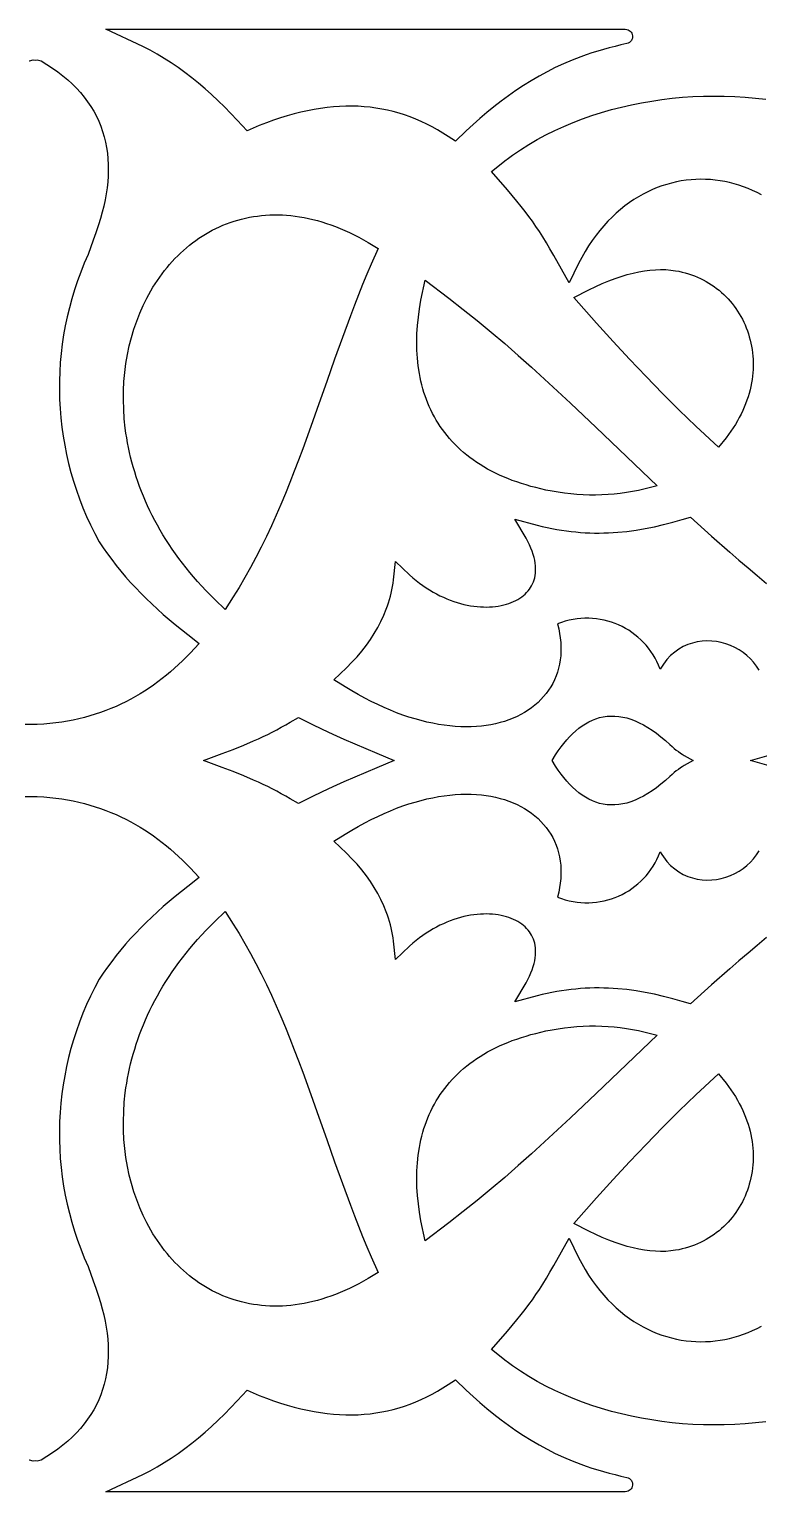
# Model space of a CAD drawing. Extents: x -280 to 280, y -610 to 610.
# Drawn here: x -11.4 to 38.5, y 430 to 530 of the extents above; entities that cross this region are included whole.
import ezdxf

# ---------------------------------------------------------------- set-up
doc = ezdxf.new("R2010")
doc.units = 0
doc.layers.add('LAYER_1', color=18, linetype='CONTINUOUS')

msp = doc.modelspace()

# ---------------------------------------------------------------- linework, layer by layer
at = {"layer": 'LAYER_1'}
for points in [[(29.475, 529.99), (29.57, 529.963), (29.652, 529.92), (29.722, 529.865), (29.778, 529.799), (29.822, 529.724), (29.852, 529.643), (29.869, 529.559), (29.872, 529.473), (29.861, 529.387), (29.835, 529.305), (29.795, 529.228), (29.74, 529.158), (29.669, 529.099), (29.584, 529.051), (29.482, 529.018), (29.077, 528.927), (28.679, 528.829), (28.281, 528.725), (27.886, 528.615), (27.493, 528.499), (27.102, 528.376), (26.713, 528.246), (26.328, 528.111), (25.736, 527.885), (25.158, 527.64), (24.589, 527.376), (24.031, 527.094), (23.484, 526.795), (22.945, 526.481), (22.417, 526.15), (21.898, 525.805), (21.388, 525.447), (20.887, 525.076), (20.395, 524.693), (19.911, 524.298), (19.435, 523.894), (18.967, 523.48), (18.508, 523.058), (17.762, 522.349), (17.279, 522.665), (16.911, 522.899), (16.545, 523.117), (16.177, 523.321), (15.806, 523.511), (15.432, 523.688), (15.055, 523.851), (14.676, 524.001), (14.294, 524.137), (13.908, 524.259), (13.519, 524.368), (13.127, 524.462), (12.731, 524.544), (12.332, 524.611), (11.929, 524.665), (11.521, 524.705), (11.11, 524.731), (10.694, 524.743), (10.274, 524.741), (9.849, 524.725), (9.419, 524.695), (8.985, 524.651), (8.546, 524.592), (8.101, 524.519), (7.652, 524.432), (7.197, 524.33), (6.737, 524.213), (6.272, 524.082), (5.801, 523.936), (5.324, 523.775), (4.842, 523.599), (4.354, 523.408), (3.527, 523.062), (2.853, 523.791), (2.419, 524.245), (1.981, 524.686), (1.539, 525.114), (1.094, 525.529), (0.644, 525.929), (0.19, 526.315), (-0.268, 526.686), (-0.73, 527.041), (-1.197, 527.38), (-1.669, 527.703), (-2.146, 528.008), (-2.627, 528.296), (-3.114, 528.566), (-3.606, 528.817), (-6.137, 529.999), (29.369, 529.999)], [(5.641, 517.309), (5.931, 517.3), (6.223, 517.282), (6.517, 517.256), (6.814, 517.221), (7.112, 517.177), (7.413, 517.125), (7.715, 517.063), (8.02, 516.993), (8.326, 516.913), (8.634, 516.825), (8.943, 516.727), (9.254, 516.62), (9.567, 516.503), (9.881, 516.377), (10.196, 516.241), (10.513, 516.096), (10.831, 515.941), (11.15, 515.776), (11.47, 515.601), (11.792, 515.417), (12.487, 514.997), (12.004, 513.927), (11.71, 513.246), (11.42, 512.552), (11.136, 511.847), (10.856, 511.132), (10.581, 510.409), (10.037, 508.934), (9.501, 507.433), (8.967, 505.913), (8.43, 504.38), (7.884, 502.842), (7.325, 501.305), (7.038, 500.539), (6.746, 499.776), (6.448, 499.018), (6.143, 498.264), (5.83, 497.515), (5.509, 496.773), (5.179, 496.039), (4.84, 495.313), (4.49, 494.596), (4.129, 493.889), (3.756, 493.193), (3.371, 492.509), (2.973, 491.837), (2.564, 491.185), (2.018, 490.314), (1.309, 491.019), (1.007, 491.317), (0.709, 491.621), (0.42, 491.928), (0.139, 492.237), (-0.134, 492.548), (-0.398, 492.861), (-0.655, 493.177), (-0.904, 493.494), (-1.144, 493.812), (-1.377, 494.133), (-1.601, 494.455), (-1.818, 494.778), (-2.027, 495.103), (-2.229, 495.429), (-2.422, 495.756), (-2.608, 496.085), (-2.787, 496.414), (-2.958, 496.744), (-3.121, 497.075), (-3.277, 497.406), (-3.426, 497.738), (-3.567, 498.071), (-3.701, 498.403), (-3.828, 498.737), (-3.947, 499.07), (-4.06, 499.403), (-4.165, 499.736), (-4.263, 500.069), (-4.355, 500.402), (-4.439, 500.734), (-4.517, 501.066), (-4.588, 501.397), (-4.652, 501.728), (-4.709, 502.058), (-4.76, 502.387), (-4.805, 502.717), (-4.873, 503.368), (-4.916, 504.016), (-4.934, 504.658), (-4.927, 505.293), (-4.896, 505.921), (-4.841, 506.541), (-4.762, 507.152), (-4.66, 507.753), (-4.535, 508.343), (-4.388, 508.923), (-4.219, 509.49), (-4.028, 510.044), (-3.817, 510.584), (-3.584, 511.11), (-3.332, 511.621), (-3.06, 512.113), (-2.915, 512.356), (-2.767, 512.593), (-2.613, 512.825), (-2.455, 513.053), (-2.293, 513.276), (-2.125, 513.494), (-1.953, 513.708), (-1.777, 513.916), (-1.596, 514.12), (-1.41, 514.318), (-1.22, 514.511), (-1.026, 514.698), (-0.828, 514.88), (-0.625, 515.057), (-0.418, 515.228), (-0.207, 515.392), (0.008, 515.551), (0.227, 515.704), (0.451, 515.851), (0.678, 515.991), (0.909, 516.125), (1.143, 516.252), (1.382, 516.373), (1.624, 516.487), (1.869, 516.594), (2.119, 516.694), (2.371, 516.787), (2.627, 516.873), (2.886, 516.951), (3.149, 517.022), (3.414, 517.086), (3.683, 517.141), (3.954, 517.189), (4.229, 517.229), (4.506, 517.262), (4.786, 517.286), (5.068, 517.302), (5.353, 517.309)], [(32.142, 513.561), (32.483, 513.534), (32.813, 513.49), (33.041, 513.448), (33.263, 513.399), (33.481, 513.343), (33.696, 513.28), (33.907, 513.21), (34.114, 513.132), (34.317, 513.048), (34.516, 512.957), (34.711, 512.86), (34.902, 512.757), (35.088, 512.647), (35.27, 512.531), (35.447, 512.409), (35.619, 512.282), (35.787, 512.148), (35.949, 512.01), (36.107, 511.866), (36.259, 511.717), (36.406, 511.563), (36.548, 511.404), (36.684, 511.24), (36.815, 511.072), (36.94, 510.9), (37.059, 510.723), (37.173, 510.542), (37.28, 510.357), (37.382, 510.168), (37.477, 509.975), (37.566, 509.779), (37.649, 509.58), (37.726, 509.377), (37.796, 509.172), (37.859, 508.963), (37.916, 508.751), (37.966, 508.537), (38.009, 508.321), (38.046, 508.101), (38.075, 507.88), (38.097, 507.657), (38.112, 507.431), (38.119, 507.204), (38.119, 506.976), (38.112, 506.745), (38.097, 506.514), (38.074, 506.281), (38.044, 506.047), (38.006, 505.813), (37.96, 505.577), (37.906, 505.341), (37.843, 505.105), (37.773, 504.868), (37.694, 504.632), (37.608, 504.395), (37.512, 504.158), (37.408, 503.922), (37.296, 503.686), (37.175, 503.451), (37.046, 503.217), (36.907, 502.984), (36.76, 502.751), (36.604, 502.52), (36.439, 502.29), (36.265, 502.062), (35.743, 501.416), (34.203, 502.863), (33.064, 503.964), (31.931, 505.092), (30.8, 506.248), (29.671, 507.433), (28.543, 508.648), (27.413, 509.895), (25.861, 511.647), (26.893, 512.181), (27.354, 512.405), (27.806, 512.609), (28.246, 512.792), (28.677, 512.956), (29.099, 513.099), (29.51, 513.224), (29.913, 513.329), (30.306, 513.414), (30.69, 513.481), (31.066, 513.529), (31.433, 513.558), (31.792, 513.569)], [(17.322, 511.609), (18.299, 510.847), (19.259, 510.075), (20.203, 509.293), (21.133, 508.502), (22.051, 507.702), (22.957, 506.895), (23.855, 506.081), (24.745, 505.261), (25.629, 504.435), (27.386, 502.77), (31.567, 498.77), (30.275, 498.468), (29.866, 498.386), (29.453, 498.316), (29.037, 498.259), (28.618, 498.213), (28.197, 498.18), (27.774, 498.159), (27.35, 498.15), (26.924, 498.153), (26.499, 498.167), (26.073, 498.193), (25.647, 498.231), (25.222, 498.28), (24.798, 498.34), (24.375, 498.412), (23.956, 498.494), (23.603, 498.572), (23.259, 498.656), (22.923, 498.745), (22.594, 498.839), (22.273, 498.939), (21.958, 499.045), (21.652, 499.156), (21.352, 499.272), (21.06, 499.393), (20.776, 499.52), (20.498, 499.652), (20.228, 499.789), (19.965, 499.931), (19.71, 500.078), (19.461, 500.23), (19.22, 500.387), (18.986, 500.549), (18.759, 500.716), (18.539, 500.887), (18.326, 501.063), (18.12, 501.244), (17.922, 501.429), (17.73, 501.618), (17.546, 501.812), (17.369, 502.01), (17.199, 502.212), (17.035, 502.418), (16.879, 502.628), (16.73, 502.842), (16.588, 503.06), (16.452, 503.281), (16.324, 503.506), (16.202, 503.734), (16.088, 503.966), (15.98, 504.201), (15.878, 504.439), (15.784, 504.681), (15.696, 504.925), (15.614, 505.172), (15.539, 505.422), (15.47, 505.675), (15.408, 505.93), (15.352, 506.188), (15.302, 506.451), (15.222, 506.976), (15.166, 507.513), (15.133, 508.058), (15.124, 508.611), (15.137, 509.171), (15.173, 509.739), (15.231, 510.313), (15.31, 510.892), (15.41, 511.478), (15.689, 512.839)], [(28.661, 483.039), (28.931, 483.016), (29.205, 482.972), (29.482, 482.907), (29.763, 482.821), (30.046, 482.714), (30.332, 482.586), (30.622, 482.437), (30.915, 482.266), (31.211, 482.074), (31.511, 481.86), (31.815, 481.624), (32.123, 481.366), (32.43, 481.09), (32.582, 480.952), (32.726, 480.828), (32.867, 480.714), (33.006, 480.608), (33.143, 480.512), (33.276, 480.425), (33.408, 480.346), (34.022, 480), (33.408, 479.654), (33.276, 479.575), (33.143, 479.488), (33.006, 479.392), (32.867, 479.286), (32.726, 479.172), (32.582, 479.048), (32.43, 478.91), (32.123, 478.634), (31.815, 478.376), (31.511, 478.14), (31.211, 477.926), (30.915, 477.734), (30.622, 477.563), (30.332, 477.414), (30.046, 477.286), (29.763, 477.179), (29.482, 477.093), (29.205, 477.028), (28.931, 476.984), (28.661, 476.961), (28.394, 476.958), (28.132, 476.976), (27.873, 477.013), (27.619, 477.071), (27.37, 477.147), (27.127, 477.242), (26.888, 477.355), (26.655, 477.485), (26.428, 477.632), (26.206, 477.795), (25.99, 477.974), (25.779, 478.167), (25.573, 478.374), (25.372, 478.595), (25.176, 478.829), (24.984, 479.076), (24.797, 479.336), (24.614, 479.607), (24.374, 480), (24.614, 480.393), (24.797, 480.664), (24.984, 480.924), (25.176, 481.171), (25.372, 481.405), (25.573, 481.626), (25.779, 481.833), (25.99, 482.026), (26.206, 482.205), (26.428, 482.368), (26.655, 482.515), (26.888, 482.645), (27.127, 482.758), (27.37, 482.853), (27.619, 482.929), (27.873, 482.987), (28.132, 483.024), (28.394, 483.042)], [(7.944, 482.49), (8.662, 482.145), (9.391, 481.805), (10.129, 481.47), (10.877, 481.14), (11.633, 480.814), (12.397, 480.493), (13.571, 480), (12.397, 479.507), (11.633, 479.186), (10.877, 478.86), (10.129, 478.53), (9.391, 478.195), (8.662, 477.855), (7.944, 477.51), (7.028, 477.055), (6.467, 477.38), (6.159, 477.56), (5.855, 477.731), (5.548, 477.897), (5.24, 478.058), (4.928, 478.215), (4.612, 478.368), (4.291, 478.519), (3.964, 478.666), (3.287, 478.956), (2.576, 479.241), (1.823, 479.527), (0.548, 480), (1.823, 480.473), (2.576, 480.759), (3.287, 481.044), (3.964, 481.334), (4.291, 481.481), (4.612, 481.632), (4.928, 481.785), (5.24, 481.942), (5.548, 482.103), (5.855, 482.269), (6.159, 482.44), (6.467, 482.62), (7.028, 482.945)], [(2.564, 468.815), (2.973, 468.163), (3.371, 467.491), (3.756, 466.807), (4.129, 466.111), (4.49, 465.404), (4.84, 464.687), (5.179, 463.961), (5.509, 463.227), (5.83, 462.485), (6.143, 461.736), (6.448, 460.982), (6.746, 460.224), (7.038, 459.461), (7.325, 458.695), (7.884, 457.158), (8.43, 455.62), (8.967, 454.087), (9.501, 452.567), (10.037, 451.066), (10.581, 449.591), (10.856, 448.868), (11.136, 448.153), (11.42, 447.448), (11.71, 446.754), (12.004, 446.073), (12.487, 445.003), (11.792, 444.583), (11.47, 444.399), (11.15, 444.224), (10.831, 444.059), (10.513, 443.904), (10.196, 443.759), (9.881, 443.623), (9.567, 443.497), (9.254, 443.38), (8.943, 443.273), (8.634, 443.175), (8.326, 443.087), (8.02, 443.007), (7.715, 442.937), (7.413, 442.875), (7.112, 442.823), (6.814, 442.779), (6.517, 442.744), (6.223, 442.718), (5.931, 442.7), (5.641, 442.691), (5.353, 442.691), (5.068, 442.698), (4.786, 442.714), (4.506, 442.738), (4.229, 442.771), (3.954, 442.811), (3.683, 442.859), (3.414, 442.914), (3.149, 442.978), (2.886, 443.049), (2.627, 443.127), (2.371, 443.213), (2.119, 443.306), (1.869, 443.406), (1.624, 443.513), (1.382, 443.627), (1.143, 443.748), (0.909, 443.875), (0.678, 444.009), (0.451, 444.149), (0.227, 444.296), (0.008, 444.449), (-0.207, 444.608), (-0.418, 444.772), (-0.625, 444.943), (-0.828, 445.12), (-1.026, 445.302), (-1.22, 445.489), (-1.41, 445.682), (-1.596, 445.88), (-1.777, 446.084), (-1.953, 446.292), (-2.125, 446.506), (-2.293, 446.724), (-2.455, 446.947), (-2.613, 447.175), (-2.767, 447.407), (-2.915, 447.644), (-3.06, 447.887), (-3.332, 448.379), (-3.584, 448.89), (-3.817, 449.416), (-4.028, 449.956), (-4.219, 450.51), (-4.388, 451.077), (-4.535, 451.657), (-4.66, 452.247), (-4.762, 452.848), (-4.841, 453.459), (-4.896, 454.079), (-4.927, 454.707), (-4.934, 455.342), (-4.916, 455.984), (-4.873, 456.632), (-4.805, 457.283), (-4.76, 457.613), (-4.709, 457.942), (-4.652, 458.272), (-4.588, 458.603), (-4.517, 458.934), (-4.439, 459.266), (-4.355, 459.598), (-4.263, 459.931), (-4.165, 460.264), (-4.06, 460.597), (-3.947, 460.93), (-3.828, 461.263), (-3.701, 461.597), (-3.567, 461.929), (-3.426, 462.262), (-3.277, 462.594), (-3.121, 462.925), (-2.958, 463.256), (-2.787, 463.586), (-2.608, 463.915), (-2.422, 464.244), (-2.229, 464.571), (-2.027, 464.897), (-1.818, 465.222), (-1.601, 465.545), (-1.377, 465.867), (-1.144, 466.188), (-0.904, 466.506), (-0.655, 466.823), (-0.398, 467.139), (-0.134, 467.452), (0.139, 467.763), (0.42, 468.072), (0.709, 468.379), (1.007, 468.683), (1.309, 468.981), (2.018, 469.686)], [(27.774, 461.841), (28.197, 461.82), (28.618, 461.787), (29.037, 461.741), (29.453, 461.684), (29.866, 461.614), (30.275, 461.532), (31.567, 461.23), (27.386, 457.23), (25.629, 455.565), (24.745, 454.739), (23.855, 453.919), (22.957, 453.105), (22.051, 452.298), (21.133, 451.498), (20.203, 450.707), (19.259, 449.925), (18.299, 449.153), (17.322, 448.391), (15.689, 447.161), (15.41, 448.522), (15.31, 449.108), (15.231, 449.687), (15.173, 450.261), (15.137, 450.829), (15.124, 451.389), (15.133, 451.942), (15.166, 452.487), (15.222, 453.024), (15.302, 453.549), (15.352, 453.812), (15.408, 454.07), (15.47, 454.325), (15.539, 454.578), (15.614, 454.828), (15.696, 455.075), (15.784, 455.319), (15.878, 455.561), (15.98, 455.799), (16.088, 456.034), (16.202, 456.266), (16.324, 456.494), (16.452, 456.719), (16.588, 456.94), (16.73, 457.158), (16.879, 457.372), (17.035, 457.582), (17.199, 457.788), (17.369, 457.99), (17.546, 458.188), (17.73, 458.382), (17.922, 458.571), (18.12, 458.756), (18.326, 458.937), (18.539, 459.113), (18.759, 459.284), (18.986, 459.451), (19.22, 459.613), (19.461, 459.77), (19.71, 459.922), (19.965, 460.069), (20.228, 460.211), (20.498, 460.348), (20.776, 460.48), (21.06, 460.607), (21.352, 460.728), (21.652, 460.844), (21.958, 460.955), (22.273, 461.061), (22.594, 461.161), (22.923, 461.255), (23.259, 461.344), (23.603, 461.428), (23.956, 461.506), (24.375, 461.588), (24.798, 461.66), (25.222, 461.72), (25.647, 461.769), (26.073, 461.807), (26.499, 461.833), (26.924, 461.847), (27.35, 461.85)], [(36.265, 457.938), (36.439, 457.71), (36.604, 457.48), (36.76, 457.249), (36.907, 457.016), (37.046, 456.783), (37.175, 456.549), (37.296, 456.314), (37.408, 456.078), (37.512, 455.842), (37.608, 455.605), (37.694, 455.368), (37.773, 455.132), (37.843, 454.895), (37.906, 454.659), (37.96, 454.423), (38.006, 454.187), (38.044, 453.953), (38.074, 453.719), (38.097, 453.486), (38.112, 453.255), (38.119, 453.024), (38.119, 452.796), (38.112, 452.569), (38.097, 452.343), (38.075, 452.12), (38.046, 451.899), (38.009, 451.679), (37.966, 451.463), (37.916, 451.249), (37.859, 451.037), (37.796, 450.828), (37.726, 450.623), (37.649, 450.42), (37.566, 450.221), (37.477, 450.025), (37.382, 449.832), (37.28, 449.643), (37.173, 449.458), (37.059, 449.277), (36.94, 449.1), (36.815, 448.928), (36.684, 448.76), (36.548, 448.596), (36.406, 448.437), (36.259, 448.283), (36.107, 448.134), (35.949, 447.99), (35.787, 447.852), (35.619, 447.718), (35.447, 447.591), (35.27, 447.469), (35.088, 447.353), (34.902, 447.243), (34.711, 447.14), (34.516, 447.043), (34.317, 446.952), (34.114, 446.868), (33.907, 446.79), (33.696, 446.72), (33.481, 446.657), (33.263, 446.601), (33.041, 446.552), (32.813, 446.51), (32.483, 446.466), (32.142, 446.439), (31.792, 446.431), (31.433, 446.442), (31.066, 446.471), (30.69, 446.519), (30.306, 446.586), (29.913, 446.671), (29.51, 446.776), (29.099, 446.901), (28.677, 447.044), (28.246, 447.208), (27.806, 447.391), (27.354, 447.595), (26.893, 447.819), (25.861, 448.353), (27.413, 450.105), (28.543, 451.352), (29.671, 452.567), (30.8, 453.752), (31.931, 454.908), (33.064, 456.036), (34.203, 457.137), (35.743, 458.584)], [(18.508, 436.942), (18.967, 436.52), (19.435, 436.106), (19.911, 435.702), (20.395, 435.307), (20.887, 434.924), (21.388, 434.553), (21.898, 434.195), (22.417, 433.85), (22.945, 433.519), (23.484, 433.205), (24.031, 432.906), (24.589, 432.624), (25.158, 432.36), (25.736, 432.115), (26.328, 431.889), (26.713, 431.754), (27.102, 431.624), (27.493, 431.501), (27.886, 431.385), (28.281, 431.275), (28.679, 431.171), (29.077, 431.073), (29.482, 430.982), (29.584, 430.949), (29.669, 430.901), (29.74, 430.842), (29.795, 430.772), (29.835, 430.695), (29.861, 430.613), (29.872, 430.527), (29.869, 430.441), (29.852, 430.357), (29.822, 430.276), (29.778, 430.201), (29.722, 430.135), (29.652, 430.08), (29.57, 430.037), (29.475, 430.01), (29.369, 430.001), (-6.137, 430.001), (-3.606, 431.183), (-3.114, 431.434), (-2.627, 431.704), (-2.146, 431.992), (-1.669, 432.297), (-1.197, 432.62), (-0.73, 432.959), (-0.268, 433.314), (0.19, 433.685), (0.644, 434.071), (1.094, 434.471), (1.539, 434.886), (1.981, 435.314), (2.419, 435.755), (2.853, 436.209), (3.527, 436.938), (4.354, 436.592), (4.842, 436.401), (5.324, 436.225), (5.801, 436.064), (6.272, 435.918), (6.737, 435.787), (7.197, 435.67), (7.652, 435.568), (8.101, 435.481), (8.546, 435.408), (8.985, 435.349), (9.419, 435.305), (9.849, 435.275), (10.274, 435.259), (10.694, 435.257), (11.11, 435.269), (11.521, 435.295), (11.929, 435.335), (12.332, 435.389), (12.731, 435.456), (13.127, 435.538), (13.519, 435.632), (13.908, 435.741), (14.294, 435.863), (14.676, 435.999), (15.055, 436.149), (15.432, 436.312), (15.806, 436.489), (16.177, 436.679), (16.545, 436.883), (16.911, 437.101), (17.279, 437.335), (17.762, 437.651)]]:
    msp.add_lwpolyline(points, close=True, dxfattribs=at)
for points in [[(-11.375, 527.838), (-11.373, 527.838), (-11.371, 527.838), (-11.368, 527.838), (-11.366, 527.838), (-11.365, 527.838), (-11.099, 527.912), (-10.965, 527.875), (-10.831, 527.912), (-10.565, 527.838), (-10.169, 527.598), (-9.785, 527.345), (-9.42, 527.084), (-9.073, 526.816), (-8.745, 526.54), (-8.436, 526.256), (-8.145, 525.964), (-7.872, 525.664), (-7.618, 525.357), (-7.383, 525.042), (-7.165, 524.72), (-6.967, 524.391), (-6.786, 524.055), (-6.625, 523.712), (-6.481, 523.363), (-6.355, 523.007), (-6.248, 522.646), (-6.158, 522.278), (-6.086, 521.905), (-6.031, 521.527), (-5.994, 521.144), (-5.973, 520.755), (-5.969, 520.362), (-5.982, 519.964), (-6.01, 519.562), (-6.054, 519.155), (-6.114, 518.743), (-6.19, 518.327), (-6.28, 517.907), (-6.385, 517.483), (-6.505, 517.054), (-6.639, 516.622), (-6.816, 516.089), (-6.994, 515.574), (-7.349, 514.592), (-7.608, 513.998), (-7.849, 513.399), (-8.072, 512.795), (-8.276, 512.187), (-8.461, 511.575), (-8.629, 510.959), (-8.778, 510.34), (-8.909, 509.718), (-9.021, 509.094), (-9.115, 508.467), (-9.191, 507.839), (-9.249, 507.21), (-9.288, 506.58), (-9.309, 505.949), (-9.312, 505.318), (-9.297, 504.687), (-9.264, 504.057), (-9.212, 503.429), (-9.143, 502.801), (-9.055, 502.176), (-8.949, 501.552), (-8.825, 500.932), (-8.683, 500.314), (-8.523, 499.7), (-8.345, 499.09), (-8.149, 498.484), (-7.935, 497.882), (-7.702, 497.286), (-7.452, 496.694), (-7.184, 496.109), (-6.898, 495.53), (-6.594, 494.957), (-6.318, 494.545), (-6.031, 494.138), (-5.734, 493.737), (-5.427, 493.34), (-5.109, 492.949), (-4.782, 492.563), (-4.444, 492.182), (-4.096, 491.805), (-3.739, 491.433), (-3.372, 491.066), (-2.995, 490.703), (-2.609, 490.344), (-2.213, 489.99), (-1.808, 489.639), (-1.394, 489.292), (-0.97, 488.95), (-0.536, 488.609), (0.245, 488.001), (-0.374, 487.337), (-0.633, 487.07), (-0.897, 486.809), (-1.165, 486.554), (-1.438, 486.305), (-1.715, 486.062), (-1.998, 485.826), (-2.285, 485.596), (-2.577, 485.373), (-2.874, 485.157), (-3.176, 484.948), (-3.484, 484.746), (-3.796, 484.552), (-4.114, 484.365), (-4.438, 484.186), (-4.767, 484.015), (-5.101, 483.852), (-5.44, 483.696), (-5.786, 483.549), (-6.137, 483.411), (-6.493, 483.281), (-6.856, 483.16), (-7.224, 483.047), (-7.598, 482.944), (-7.977, 482.85), (-8.363, 482.765), (-8.755, 482.689), (-9.152, 482.623), (-9.556, 482.567), (-9.965, 482.52), (-10.381, 482.483), (-10.831, 482.455), (-10.965, 482.463), (-11.099, 482.455), (-11.373, 482.471), (-11.646, 482.455)], [(38.684, 518.682), (38.386, 518.838), (38.084, 518.982), (37.777, 519.114), (37.466, 519.233), (37.152, 519.341), (36.833, 519.436), (36.512, 519.518), (36.188, 519.588), (35.862, 519.644), (35.534, 519.688), (35.204, 519.719), (34.872, 519.737), (34.54, 519.742), (34.207, 519.733), (33.874, 519.711), (33.54, 519.676), (33.207, 519.626), (32.875, 519.563), (32.544, 519.486), (32.214, 519.395), (31.885, 519.29), (31.559, 519.171), (31.235, 519.037), (30.913, 518.889), (30.595, 518.726), (30.279, 518.548), (29.968, 518.355), (29.66, 518.146), (29.356, 517.923), (29.058, 517.684), (28.764, 517.429), (28.475, 517.158), (28.192, 516.872), (27.915, 516.569), (27.644, 516.25), (27.38, 515.914), (27.124, 515.561), (26.874, 515.192), (26.633, 514.805), (26.4, 514.401), (26.176, 513.98), (25.532, 512.669), (24.491, 514.535), (24.231, 514.986), (23.982, 515.405), (23.74, 515.797), (23.503, 516.168), (23.267, 516.522), (23.027, 516.866), (22.781, 517.205), (22.525, 517.544), (22.255, 517.888), (21.968, 518.243), (21.325, 519.009), (20.237, 520.266), (20.883, 520.791), (21.142, 520.994), (21.405, 521.192), (21.674, 521.386), (22.22, 521.758), (22.783, 522.113), (23.362, 522.451), (23.954, 522.77), (24.56, 523.071), (25.179, 523.355), (25.809, 523.62), (26.451, 523.867), (27.102, 524.097), (27.763, 524.308), (28.433, 524.501), (29.111, 524.676), (29.795, 524.834), (30.486, 524.973), (31.183, 525.093), (31.884, 525.196), (32.589, 525.28), (33.297, 525.347), (34.007, 525.394), (34.719, 525.424), (35.432, 525.435), (36.145, 525.428), (36.858, 525.402), (37.568, 525.357), (38.277, 525.294), (38.982, 525.213)], [(38.527, 486.169), (38.353, 486.451), (38.155, 486.714), (37.935, 486.959), (37.695, 487.183), (37.437, 487.387), (37.163, 487.57), (36.875, 487.73), (36.574, 487.867), (36.264, 487.98), (35.945, 488.069), (35.621, 488.132), (35.292, 488.168), (34.961, 488.178), (34.631, 488.159), (34.302, 488.111), (33.977, 488.034), (33.658, 487.926), (33.347, 487.788), (33.045, 487.616), (32.756, 487.412), (32.481, 487.175), (32.222, 486.902), (31.98, 486.595), (31.759, 486.251), (31.657, 486.51), (31.542, 486.761), (31.416, 487.003), (31.279, 487.236), (31.131, 487.46), (30.972, 487.675), (30.804, 487.88), (30.626, 488.076), (30.439, 488.262), (30.244, 488.437), (30.04, 488.603), (29.829, 488.758), (29.611, 488.902), (29.387, 489.035), (29.156, 489.157), (28.92, 489.268), (28.678, 489.367), (28.432, 489.455), (28.181, 489.531), (27.927, 489.594), (27.669, 489.645), (27.408, 489.684), (27.145, 489.71), (26.88, 489.722), (26.614, 489.722), (26.347, 489.708), (26.079, 489.681), (25.811, 489.64), (25.543, 489.585), (25.276, 489.516), (25.011, 489.432), (24.747, 489.334), (24.826, 489.011), (24.888, 488.693), (24.934, 488.379), (24.964, 488.069), (24.979, 487.763), (24.977, 487.463), (24.961, 487.168), (24.928, 486.878), (24.88, 486.594), (24.818, 486.317), (24.74, 486.046), (24.647, 485.781), (24.54, 485.525), (24.419, 485.276), (24.284, 485.035), (24.135, 484.803), (23.973, 484.579), (23.798, 484.365), (23.61, 484.16), (23.411, 483.964), (23.199, 483.779), (22.977, 483.604), (22.743, 483.439), (22.498, 483.285), (22.244, 483.141), (21.979, 483.008), (21.704, 482.886), (21.42, 482.776), (21.128, 482.676), (20.826, 482.588), (20.516, 482.512), (20.197, 482.447), (19.871, 482.394), (19.537, 482.353), (19.195, 482.323), (18.846, 482.307), (18.49, 482.302), (18.127, 482.31), (17.758, 482.33), (17.382, 482.364), (17, 482.41), (16.612, 482.469), (16.218, 482.542), (15.819, 482.627), (15.414, 482.727), (15.005, 482.84), (14.59, 482.968), (14.171, 483.109), (13.747, 483.264), (13.319, 483.434), (12.888, 483.619), (12.452, 483.819), (12.013, 484.033), (11.57, 484.263), (11.124, 484.507), (10.675, 484.768), (10.225, 485.043), (9.46, 485.526), (10.321, 486.34), (10.691, 486.717), (11.041, 487.099), (11.368, 487.486), (11.674, 487.879), (11.957, 488.278), (12.218, 488.682), (12.457, 489.091), (12.674, 489.507), (12.868, 489.928), (13.041, 490.358), (13.117, 490.571), (13.189, 490.789), (13.255, 491.008), (13.315, 491.229), (13.37, 491.452), (13.419, 491.676), (13.462, 491.902), (13.499, 492.13), (13.531, 492.36), (13.668, 493.597), (14.631, 492.691), (14.854, 492.495), (15.079, 492.308), (15.307, 492.131), (15.536, 491.963), (15.768, 491.806), (16.001, 491.658), (16.235, 491.519), (16.47, 491.389), (16.706, 491.269), (16.941, 491.158), (17.177, 491.055), (17.413, 490.962), (17.648, 490.878), (17.882, 490.802), (18.114, 490.735), (18.346, 490.676), (18.575, 490.626), (18.802, 490.584), (19.027, 490.55), (19.249, 490.524), (19.468, 490.507), (19.683, 490.497), (19.895, 490.494), (20.102, 490.5), (20.306, 490.513), (20.504, 490.533), (20.698, 490.56), (20.886, 490.594), (21.069, 490.636), (21.246, 490.683), (21.416, 490.738), (21.58, 490.798), (21.738, 490.865), (21.888, 490.937), (22.032, 491.016), (22.167, 491.099), (22.296, 491.189), (22.416, 491.283), (22.529, 491.382), (22.634, 491.486), (22.732, 491.595), (22.821, 491.709), (22.902, 491.828), (22.975, 491.952), (23.039, 492.08), (23.096, 492.214), (23.144, 492.354), (23.183, 492.499), (23.214, 492.65), (23.235, 492.807), (23.246, 492.971), (23.247, 493.141), (23.237, 493.318), (23.217, 493.501), (23.184, 493.691), (23.14, 493.888), (23.083, 494.092), (23.013, 494.302), (22.929, 494.519), (22.831, 494.742), (22.719, 494.971), (22.591, 495.207), (21.825, 496.504), (23.357, 496.092), (23.695, 496.009), (24.03, 495.932), (24.363, 495.863), (24.695, 495.801), (25.024, 495.747), (25.351, 495.699), (25.677, 495.658), (26, 495.624), (26.323, 495.597), (26.644, 495.576), (26.964, 495.562), (27.282, 495.554), (27.6, 495.552), (27.916, 495.557), (28.232, 495.567), (28.547, 495.584), (28.859, 495.606), (29.49, 495.668), (30.117, 495.752), (30.744, 495.857), (31.372, 495.983), (32.001, 496.129), (32.633, 496.294), (33.274, 496.479), (33.848, 496.645), (35.281, 495.345), (36.518, 494.25), (37.141, 493.709), (37.77, 493.172), (38.403, 492.64), (39.042, 492.113)], [(39.535, 479.534), (37.944, 480), (39.535, 480.466)], [(-11.646, 477.545), (-11.373, 477.529), (-11.099, 477.545), (-10.965, 477.537), (-10.831, 477.545), (-10.381, 477.517), (-9.965, 477.48), (-9.556, 477.433), (-9.152, 477.377), (-8.755, 477.311), (-8.363, 477.235), (-7.977, 477.15), (-7.598, 477.056), (-7.224, 476.953), (-6.856, 476.84), (-6.493, 476.719), (-6.137, 476.589), (-5.786, 476.451), (-5.44, 476.304), (-5.101, 476.148), (-4.767, 475.985), (-4.438, 475.814), (-4.114, 475.635), (-3.796, 475.448), (-3.484, 475.254), (-3.176, 475.052), (-2.874, 474.843), (-2.577, 474.627), (-2.285, 474.404), (-1.998, 474.174), (-1.715, 473.938), (-1.438, 473.695), (-1.165, 473.446), (-0.897, 473.191), (-0.633, 472.93), (-0.374, 472.663), (0.245, 471.999), (-0.536, 471.391), (-0.97, 471.05), (-1.394, 470.708), (-1.808, 470.361), (-2.213, 470.01), (-2.609, 469.656), (-2.995, 469.297), (-3.372, 468.934), (-3.739, 468.567), (-4.096, 468.195), (-4.444, 467.818), (-4.782, 467.437), (-5.109, 467.051), (-5.427, 466.66), (-5.734, 466.263), (-6.031, 465.862), (-6.318, 465.455), (-6.594, 465.043), (-6.898, 464.47), (-7.184, 463.891), (-7.452, 463.306), (-7.702, 462.714), (-7.935, 462.118), (-8.149, 461.516), (-8.345, 460.91), (-8.523, 460.3), (-8.683, 459.686), (-8.825, 459.068), (-8.949, 458.448), (-9.055, 457.824), (-9.143, 457.199), (-9.212, 456.571), (-9.264, 455.943), (-9.297, 455.313), (-9.312, 454.682), (-9.309, 454.051), (-9.288, 453.42), (-9.249, 452.79), (-9.191, 452.161), (-9.115, 451.533), (-9.021, 450.906), (-8.909, 450.282), (-8.778, 449.66), (-8.629, 449.041), (-8.461, 448.425), (-8.276, 447.813), (-8.072, 447.205), (-7.849, 446.601), (-7.608, 446.002), (-7.349, 445.408), (-6.994, 444.426), (-6.816, 443.911), (-6.639, 443.378), (-6.505, 442.946), (-6.385, 442.517), (-6.28, 442.093), (-6.19, 441.673), (-6.114, 441.257), (-6.054, 440.845), (-6.01, 440.438), (-5.982, 440.036), (-5.969, 439.638), (-5.973, 439.245), (-5.994, 438.856), (-6.031, 438.473), (-6.086, 438.095), (-6.158, 437.722), (-6.248, 437.354), (-6.355, 436.993), (-6.481, 436.637), (-6.625, 436.288), (-6.786, 435.945), (-6.967, 435.609), (-7.165, 435.28), (-7.383, 434.958), (-7.618, 434.643), (-7.872, 434.336), (-8.145, 434.036), (-8.436, 433.744), (-8.745, 433.46), (-9.073, 433.184), (-9.42, 432.916), (-9.785, 432.655), (-10.169, 432.402), (-10.565, 432.162), (-10.831, 432.088), (-10.965, 432.125), (-11.099, 432.088), (-11.365, 432.162), (-11.366, 432.162), (-11.368, 432.162), (-11.371, 432.162), (-11.373, 432.162), (-11.375, 432.162)], [(39.042, 467.887), (38.403, 467.36), (37.77, 466.828), (37.141, 466.291), (36.518, 465.75), (35.281, 464.655), (33.848, 463.355), (33.274, 463.521), (32.633, 463.706), (32.001, 463.871), (31.372, 464.017), (30.744, 464.143), (30.117, 464.248), (29.49, 464.332), (28.859, 464.394), (28.547, 464.416), (28.232, 464.433), (27.916, 464.443), (27.6, 464.448), (27.282, 464.446), (26.964, 464.438), (26.644, 464.424), (26.323, 464.403), (26, 464.376), (25.677, 464.342), (25.351, 464.301), (25.024, 464.253), (24.695, 464.199), (24.363, 464.137), (24.03, 464.068), (23.695, 463.991), (23.357, 463.908), (21.825, 463.496), (22.591, 464.793), (22.719, 465.029), (22.831, 465.258), (22.929, 465.481), (23.013, 465.698), (23.083, 465.908), (23.14, 466.112), (23.184, 466.309), (23.217, 466.499), (23.237, 466.682), (23.247, 466.859), (23.246, 467.029), (23.235, 467.193), (23.214, 467.35), (23.183, 467.501), (23.144, 467.646), (23.096, 467.786), (23.039, 467.92), (22.975, 468.048), (22.902, 468.172), (22.821, 468.291), (22.732, 468.405), (22.634, 468.514), (22.529, 468.618), (22.416, 468.717), (22.296, 468.811), (22.167, 468.901), (22.032, 468.984), (21.888, 469.063), (21.738, 469.135), (21.58, 469.202), (21.416, 469.262), (21.246, 469.317), (21.069, 469.364), (20.886, 469.406), (20.698, 469.44), (20.504, 469.467), (20.306, 469.487), (20.102, 469.5), (19.895, 469.506), (19.683, 469.503), (19.468, 469.493), (19.249, 469.476), (19.027, 469.45), (18.802, 469.416), (18.575, 469.374), (18.346, 469.324), (18.114, 469.265), (17.882, 469.198), (17.648, 469.122), (17.413, 469.038), (17.177, 468.945), (16.941, 468.842), (16.706, 468.731), (16.47, 468.611), (16.235, 468.481), (16.001, 468.342), (15.768, 468.194), (15.536, 468.037), (15.307, 467.869), (15.079, 467.692), (14.854, 467.505), (14.631, 467.309), (13.668, 466.403), (13.531, 467.64), (13.499, 467.87), (13.462, 468.098), (13.419, 468.324), (13.37, 468.548), (13.315, 468.771), (13.255, 468.992), (13.189, 469.211), (13.117, 469.429), (13.041, 469.642), (12.868, 470.072), (12.674, 470.493), (12.457, 470.909), (12.218, 471.318), (11.957, 471.722), (11.674, 472.121), (11.368, 472.514), (11.041, 472.901), (10.691, 473.283), (10.321, 473.66), (9.46, 474.474), (10.225, 474.957), (10.675, 475.232), (11.124, 475.493), (11.57, 475.737), (12.013, 475.967), (12.452, 476.181), (12.888, 476.381), (13.319, 476.566), (13.747, 476.736), (14.171, 476.891), (14.59, 477.032), (15.005, 477.16), (15.414, 477.273), (15.819, 477.373), (16.218, 477.458), (16.612, 477.531), (17, 477.59), (17.382, 477.636), (17.758, 477.67), (18.127, 477.69), (18.49, 477.698), (18.846, 477.693), (19.195, 477.677), (19.537, 477.647), (19.871, 477.606), (20.197, 477.553), (20.516, 477.488), (20.826, 477.412), (21.128, 477.324), (21.42, 477.224), (21.704, 477.114), (21.979, 476.992), (22.244, 476.859), (22.498, 476.715), (22.743, 476.561), (22.977, 476.396), (23.199, 476.221), (23.411, 476.036), (23.61, 475.84), (23.798, 475.635), (23.973, 475.421), (24.135, 475.197), (24.284, 474.965), (24.419, 474.724), (24.54, 474.475), (24.647, 474.219), (24.74, 473.954), (24.818, 473.683), (24.88, 473.406), (24.928, 473.122), (24.961, 472.832), (24.977, 472.537), (24.979, 472.237), (24.964, 471.931), (24.934, 471.621), (24.888, 471.307), (24.826, 470.989), (24.747, 470.666), (25.011, 470.568), (25.276, 470.484), (25.543, 470.415), (25.811, 470.36), (26.079, 470.319), (26.347, 470.292), (26.614, 470.278), (26.88, 470.278), (27.145, 470.29), (27.408, 470.316), (27.669, 470.355), (27.927, 470.406), (28.181, 470.469), (28.432, 470.545), (28.678, 470.633), (28.92, 470.732), (29.156, 470.843), (29.387, 470.965), (29.611, 471.098), (29.829, 471.242), (30.04, 471.397), (30.244, 471.563), (30.439, 471.738), (30.626, 471.924), (30.804, 472.12), (30.972, 472.325), (31.131, 472.54), (31.279, 472.764), (31.416, 472.997), (31.542, 473.239), (31.657, 473.49), (31.759, 473.749), (31.867, 473.573), (31.98, 473.405), (32.222, 473.098), (32.481, 472.825), (32.756, 472.588), (33.045, 472.384), (33.347, 472.212), (33.658, 472.074), (33.977, 471.966), (34.302, 471.889), (34.631, 471.841), (34.961, 471.822), (35.292, 471.832), (35.621, 471.868), (35.945, 471.931), (36.264, 472.02), (36.574, 472.133), (36.875, 472.27), (37.163, 472.43), (37.437, 472.613), (37.695, 472.817), (37.935, 473.041), (38.155, 473.286), (38.353, 473.549), (38.527, 473.831)], [(38.982, 434.787), (38.277, 434.706), (37.568, 434.643), (36.858, 434.598), (36.145, 434.572), (35.432, 434.565), (34.719, 434.576), (34.007, 434.606), (33.297, 434.653), (32.589, 434.72), (31.884, 434.804), (31.183, 434.907), (30.486, 435.027), (29.795, 435.166), (29.111, 435.324), (28.433, 435.499), (27.763, 435.692), (27.102, 435.903), (26.451, 436.133), (25.809, 436.38), (25.179, 436.645), (24.56, 436.929), (23.954, 437.23), (23.362, 437.549), (22.783, 437.887), (22.22, 438.242), (21.674, 438.614), (21.405, 438.808), (21.142, 439.006), (20.883, 439.209), (20.237, 439.734), (21.325, 440.991), (21.968, 441.757), (22.255, 442.112), (22.525, 442.456), (22.781, 442.795), (23.027, 443.134), (23.267, 443.478), (23.503, 443.832), (23.74, 444.203), (23.982, 444.595), (24.231, 445.014), (24.491, 445.465), (25.532, 447.331), (26.176, 446.02), (26.4, 445.599), (26.633, 445.195), (26.874, 444.808), (27.124, 444.439), (27.38, 444.086), (27.644, 443.75), (27.915, 443.431), (28.192, 443.128), (28.475, 442.842), (28.764, 442.571), (29.058, 442.316), (29.356, 442.077), (29.66, 441.854), (29.968, 441.645), (30.279, 441.452), (30.595, 441.274), (30.913, 441.111), (31.235, 440.963), (31.559, 440.829), (31.885, 440.71), (32.214, 440.605), (32.544, 440.514), (32.875, 440.437), (33.207, 440.374), (33.54, 440.324), (33.874, 440.289), (34.207, 440.267), (34.54, 440.258), (34.872, 440.263), (35.204, 440.281), (35.534, 440.312), (35.862, 440.356), (36.188, 440.412), (36.512, 440.482), (36.833, 440.564), (37.152, 440.659), (37.466, 440.767), (37.777, 440.886), (38.084, 441.018), (38.386, 441.162), (38.684, 441.318)]]:
    msp.add_lwpolyline(points, dxfattribs=at)

doc.saveas('drawing.dxf')
